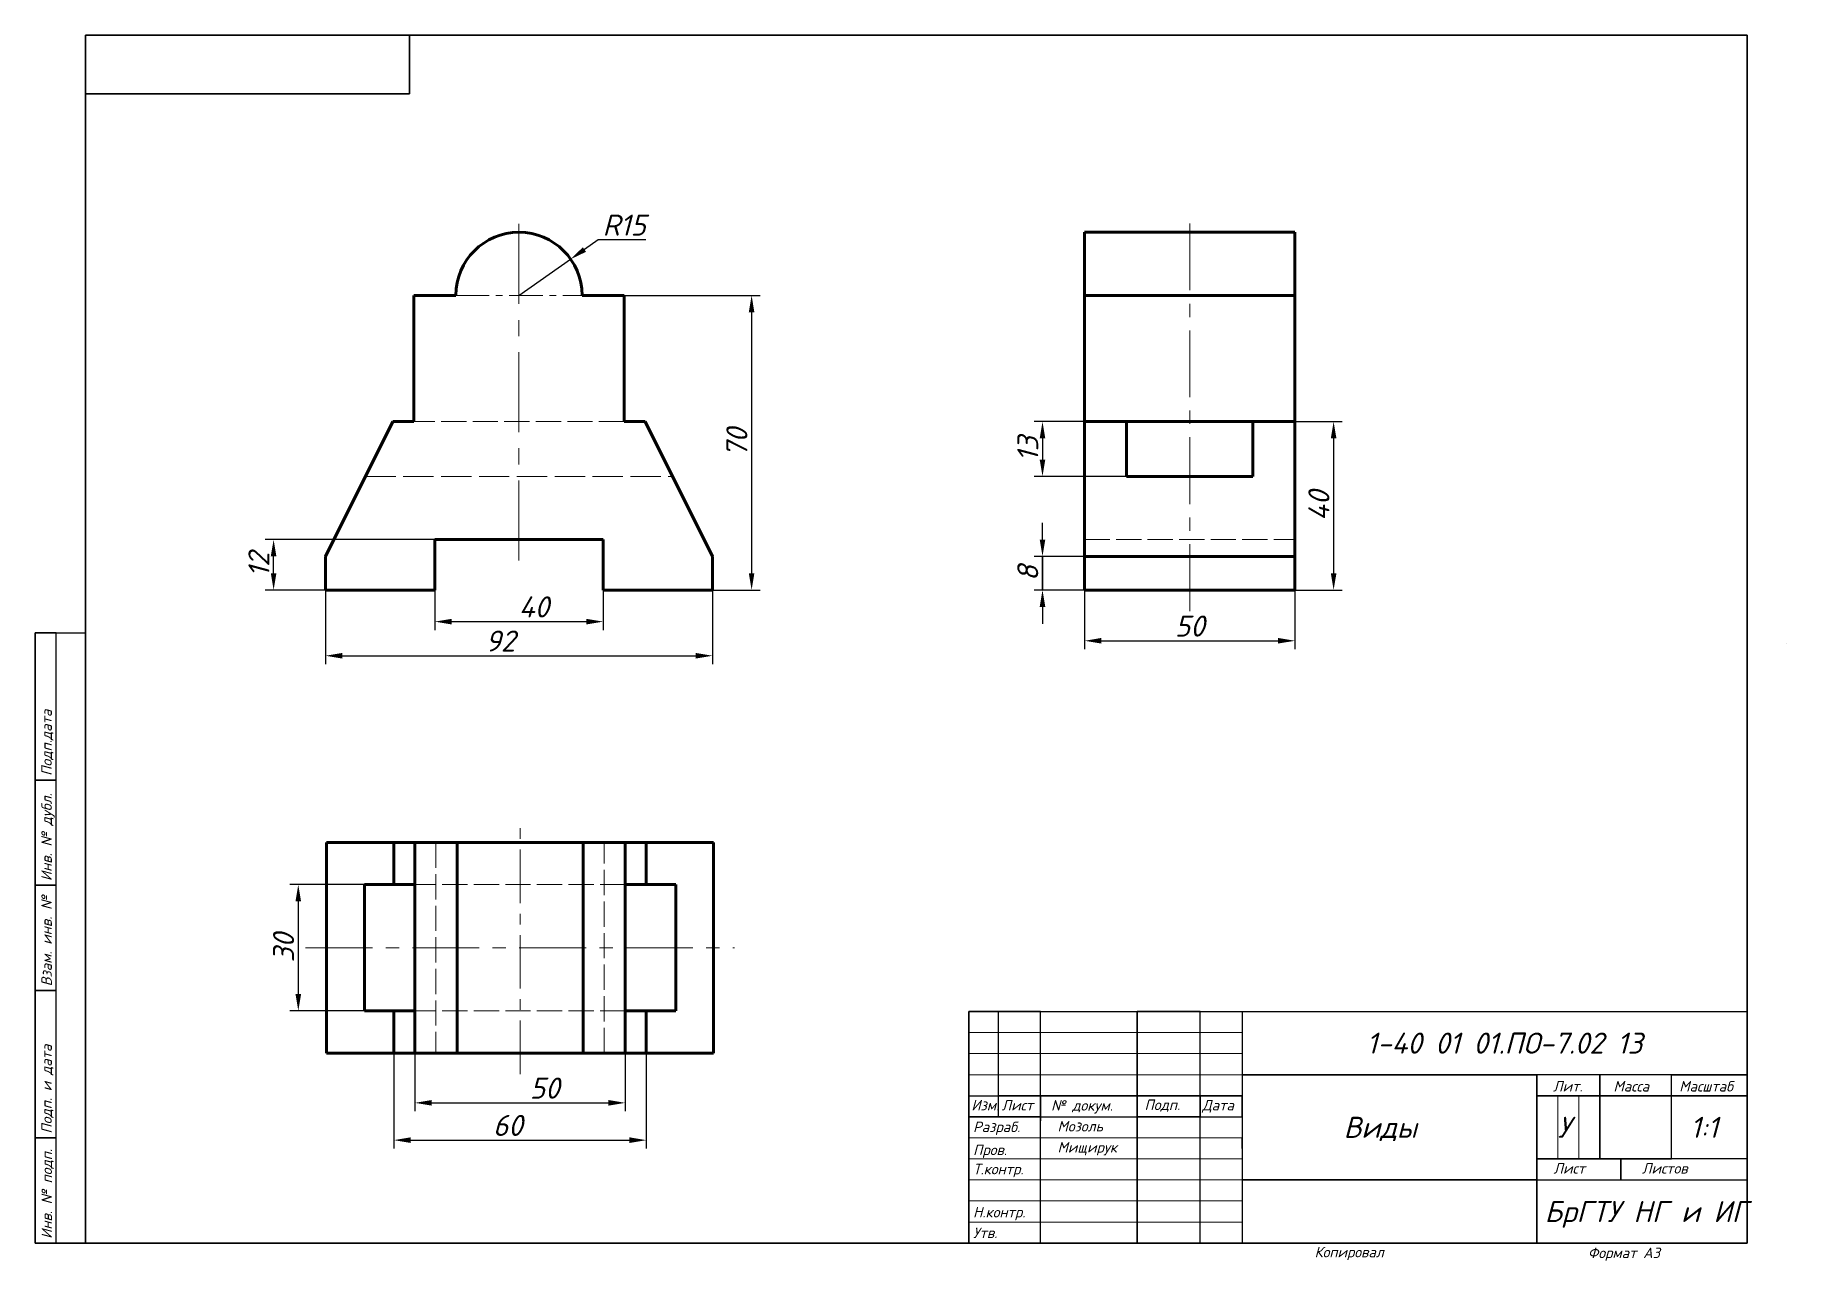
# Paper-space layout 'Лист3' of a CAD drawing. Header units: millimetres. Extents: x -247 to 169, y -127 to 164.
import ezdxf

# ---------------------------------------------------------------- set-up
doc = ezdxf.new("R2010")
doc.units = ezdxf.units.MM
doc.linetypes.add('ACAD_ISO02W100', pattern=[15, 12, -3])
doc.linetypes.add('осевая', pattern=[50.8, 31.75, -6.35, 6.35, -6.35])
doc.layers.add('MD_Видимые', color=7, linetype='Continuous', lineweight=50)
doc.styles.add('2.5мм', font='isocpeur.ttf', dxfattribs={"oblique": 15, "height": 2.5})
doc.styles.get("Standard").update_dxf_attribs({"font": 'isocpeur.ttf', "oblique": 15, "height": 5})
doc.dimstyles.get("Standard").update_dxf_attribs({"dimtxt": 5, "dimasz": 4, "dimexe": 2, "dimexo": 0, "dimgap": 1, "dimtad": 1, "dimtoh": 1, "dimdec": 0, "dimzin": 0, "dimdsep": 46, "dimtxsty": 'Standard', "dimcen": 0, "dimadec": 0, "dimazin": 0, "dimtfac": 1, "dimtdec": 0, "dimtmove": 0, "dimatfit": 3, "dimfxl": 1, "dimtolj": 1, "dimtzin": 0, "dimarcsym": 0})

# ---------------------------------------------------------------- blocks, each defined once
blk = doc.blocks.new('*D132')
at = {"color": 0, "lineweight": -2, "transparency": 16777216}
for p, q in [((-152, 32.62), (-152, 23.11)), ((-112, 32.62), (-112, 23.11)), ((-148, 25.11), (-116, 25.11))]:
    blk.add_line(p, q, dxfattribs=at)
at = {"color": 0, "transparency": 16777216}
for points in [[(-148, 25.77), (-148, 24.44), (-152, 25.11)], [(-116, 25.77), (-116, 24.44), (-112, 25.11)]]:
    blk.add_solid(points, dxfattribs=at)
at = {"layer": 'Defpoints', "color": 0, "transparency": 16777216}
for p in [(-152, 32.62), (-112, 32.62), (-112, 25.11)]:
    blk.add_point(p, dxfattribs=at)
at = {"color": 0, "lineweight": 13, "transparency": 16777216, "insert": (-128.46, 28.61), "char_height": 5, "attachment_point": 5}
blk.add_mtext('\\A1;40', dxfattribs=at)
blk = doc.blocks.new('*D133')
at = {"color": 0, "lineweight": -2, "transparency": 16777216}
for p, q in [((-152, 44.62), (-192.33, 44.62)), ((-190.33, 36.62), (-190.33, 40.62)), ((-178, 32.62), (-192.33, 32.62))]:
    blk.add_line(p, q, dxfattribs=at)
at = {"color": 0, "transparency": 16777216}
for points in [[(-191, 40.62), (-189.67, 40.62), (-190.33, 44.62)], [(-191, 36.62), (-189.67, 36.62), (-190.33, 32.62)]]:
    blk.add_solid(points, dxfattribs=at)
at = {"layer": 'Defpoints', "color": 0, "transparency": 16777216}
for p in [(-190.33, 44.62), (-152, 44.62), (-178, 32.62)]:
    blk.add_point(p, dxfattribs=at)
at = {"color": 0, "lineweight": 13, "transparency": 16777216, "insert": (-193.83, 38.62), "char_height": 5, "attachment_point": 5, "rotation": 90}
blk.add_mtext('\\A1;12', dxfattribs=at)
blk = doc.blocks.new('*D134')
at = {"color": 0, "lineweight": -2, "transparency": 16777216}
for p, q in [((-168.73, -37.38), (-186.46, -37.38)), ((-184.46, -41.38), (-184.46, -63.38)), ((-168.73, -67.38), (-186.46, -67.38))]:
    blk.add_line(p, q, dxfattribs=at)
at = {"color": 0, "transparency": 16777216}
for points in [[(-185.13, -41.38), (-183.8, -41.38), (-184.46, -37.38)], [(-185.13, -63.38), (-183.8, -63.38), (-184.46, -67.38)]]:
    blk.add_solid(points, dxfattribs=at)
at = {"layer": 'Defpoints', "color": 0, "transparency": 16777216}
for p in [(-168.73, -37.38), (-184.46, -67.38), (-168.73, -67.38)]:
    blk.add_point(p, dxfattribs=at)
at = {"color": 0, "lineweight": 13, "transparency": 16777216, "insert": (-187.96, -52.38), "char_height": 5, "attachment_point": 5, "rotation": 90}
blk.add_mtext('\\A1;30', dxfattribs=at)
blk = doc.blocks.new('*D135')
at = {"color": 0, "lineweight": -2, "transparency": 16777216}
for p, q in [((-156.73, -77.38), (-156.73, -91.22)), ((-106.73, -77.38), (-106.73, -91.22)), ((-152.73, -89.22), (-110.73, -89.22))]:
    blk.add_line(p, q, dxfattribs=at)
at = {"color": 0, "transparency": 16777216}
for points in [[(-152.73, -88.55), (-152.73, -89.88), (-156.73, -89.22)], [(-110.73, -88.55), (-110.73, -89.88), (-106.73, -89.22)]]:
    blk.add_solid(points, dxfattribs=at)
at = {"layer": 'Defpoints', "color": 0, "transparency": 16777216}
for p in [(-156.73, -77.38), (-106.73, -77.38), (-106.73, -89.22)]:
    blk.add_point(p, dxfattribs=at)
at = {"color": 0, "lineweight": 13, "transparency": 16777216, "insert": (-125.9, -85.72), "char_height": 5, "attachment_point": 5}
blk.add_mtext('\\A1;50', dxfattribs=at)
blk = doc.blocks.new('*D136')
at = {"color": 0, "lineweight": -2, "transparency": 16777216}
for p, q in [((-161.73, -77.38), (-161.73, -100.08)), ((-101.73, -77.38), (-101.73, -100.08)), ((-157.73, -98.08), (-105.73, -98.08))]:
    blk.add_line(p, q, dxfattribs=at)
at = {"color": 0, "transparency": 16777216}
for points in [[(-157.73, -97.41), (-157.73, -98.75), (-161.73, -98.08)], [(-105.73, -97.41), (-105.73, -98.75), (-101.73, -98.08)]]:
    blk.add_solid(points, dxfattribs=at)
at = {"layer": 'Defpoints', "color": 0, "transparency": 16777216}
for p in [(-161.73, -77.38), (-101.73, -77.38), (-101.73, -98.08)]:
    blk.add_point(p, dxfattribs=at)
at = {"color": 0, "lineweight": 13, "transparency": 16777216, "insert": (-134.67, -94.58), "char_height": 5, "attachment_point": 5}
blk.add_mtext('\\A1;60', dxfattribs=at)
blk = doc.blocks.new('*D137')
at = {"color": 0, "lineweight": -2, "transparency": 16777216}
for p, q in [((-113.16, 115.81), (-116.44, 113.52)), ((-101.82, 115.81), (-113.16, 115.81)), ((-132, 102.62), (-119.72, 111.22))]:
    blk.add_line(p, q, dxfattribs=at)
blk.add_solid([(-116.82, 114.06), (-116.06, 112.97), (-119.72, 111.22)], dxfattribs=at)
at = {"layer": 'Defpoints', "color": 0, "lineweight": -2, "transparency": 16777216}
for p in [(-119.72, 111.22), (-132, 102.62)]:
    blk.add_point(p, dxfattribs=at)
at = {"color": 0, "lineweight": 13, "transparency": 16777216, "insert": (-106.99, 119.31), "char_height": 5, "attachment_point": 5}
blk.add_mtext('\\A1;R15', dxfattribs=at)
blk = doc.blocks.new('*D138')
at = {"color": 0, "lineweight": -2, "transparency": 16777216}
for p, q in [((-107, 102.62), (-74.7, 102.62)), ((-76.7, 98.62), (-76.7, 36.62)), ((-86, 32.62), (-74.7, 32.62))]:
    blk.add_line(p, q, dxfattribs=at)
at = {"color": 0, "transparency": 16777216}
for points in [[(-77.37, 98.62), (-76.04, 98.62), (-76.7, 102.62)], [(-77.37, 36.62), (-76.04, 36.62), (-76.7, 32.62)]]:
    blk.add_solid(points, dxfattribs=at)
at = {"layer": 'Defpoints', "color": 0, "transparency": 16777216}
for p in [(-107, 102.62), (-86, 32.62), (-76.7, 32.62)]:
    blk.add_point(p, dxfattribs=at)
at = {"color": 0, "lineweight": 13, "transparency": 16777216, "insert": (-80.2, 67.62), "char_height": 5, "attachment_point": 5, "rotation": 90}
blk.add_mtext('\\A1;70', dxfattribs=at)
blk = doc.blocks.new('*D139')
at = {"color": 0, "lineweight": -2, "transparency": 16777216}
for p, q in [((2.45, 32.62), (2.45, 18.56)), ((52.45, 32.62), (52.45, 18.56)), ((6.45, 20.56), (48.45, 20.56))]:
    blk.add_line(p, q, dxfattribs=at)
at = {"color": 0, "transparency": 16777216}
for points in [[(6.45, 21.23), (6.45, 19.9), (2.45, 20.56)], [(48.45, 21.23), (48.45, 19.9), (52.45, 20.56)]]:
    blk.add_solid(points, dxfattribs=at)
at = {"layer": 'Defpoints', "color": 0, "transparency": 16777216}
for p in [(2.45, 32.62), (52.45, 32.62), (52.45, 20.56)]:
    blk.add_point(p, dxfattribs=at)
at = {"color": 0, "lineweight": 13, "transparency": 16777216, "insert": (27.45, 24.06), "char_height": 5, "attachment_point": 5}
blk.add_mtext('\\A1;50', dxfattribs=at)
blk = doc.blocks.new('*D140')
at = {"color": 0, "lineweight": -2, "transparency": 16777216}
for p, q in [((52.45, 72.62), (63.66, 72.62)), ((61.66, 68.62), (61.66, 36.62)), ((52.45, 32.62), (63.66, 32.62))]:
    blk.add_line(p, q, dxfattribs=at)
at = {"color": 0, "transparency": 16777216}
for points in [[(60.99, 68.62), (62.33, 68.62), (61.66, 72.62)], [(60.99, 36.62), (62.33, 36.62), (61.66, 32.62)]]:
    blk.add_solid(points, dxfattribs=at)
at = {"layer": 'Defpoints', "color": 0, "transparency": 16777216}
for p in [(52.45, 72.62), (52.45, 32.62), (61.66, 32.62)]:
    blk.add_point(p, dxfattribs=at)
at = {"color": 0, "lineweight": 13, "transparency": 16777216, "insert": (58.16, 52.62), "char_height": 5, "attachment_point": 5, "rotation": 90}
blk.add_mtext('\\A1;40', dxfattribs=at)
blk = doc.blocks.new('*D141')
at = {"color": 0, "lineweight": -2, "transparency": 16777216}
for p, q in [((2.45, 72.62), (-9.55, 72.62)), ((-7.55, 68.62), (-7.55, 63.62)), ((12.45, 59.62), (-9.55, 59.62))]:
    blk.add_line(p, q, dxfattribs=at)
at = {"color": 0, "transparency": 16777216}
for points in [[(-8.22, 68.62), (-6.88, 68.62), (-7.55, 72.62)], [(-8.22, 63.62), (-6.88, 63.62), (-7.55, 59.62)]]:
    blk.add_solid(points, dxfattribs=at)
at = {"layer": 'Defpoints', "color": 0, "transparency": 16777216}
for p in [(2.45, 72.62), (-7.55, 59.62), (12.45, 59.62)]:
    blk.add_point(p, dxfattribs=at)
at = {"color": 0, "lineweight": 13, "transparency": 16777216, "insert": (-11.05, 66.12), "char_height": 5, "attachment_point": 5, "rotation": 90}
blk.add_mtext('\\A1;13', dxfattribs=at)
blk = doc.blocks.new('*D142')
at = {"color": 0, "lineweight": -2, "transparency": 16777216}
for p, q in [((-7.55, 44.62), (-7.55, 48.62)), ((2.45, 40.62), (-9.55, 40.62)), ((-7.55, 40.62), (-7.55, 32.62)), ((2.45, 32.62), (-9.55, 32.62)), ((-7.55, 28.62), (-7.55, 24.62))]:
    blk.add_line(p, q, dxfattribs=at)
at = {"color": 0, "transparency": 16777216}
for points in [[(-8.22, 44.62), (-6.88, 44.62), (-7.55, 40.62)], [(-8.22, 28.62), (-6.88, 28.62), (-7.55, 32.62)]]:
    blk.add_solid(points, dxfattribs=at)
at = {"layer": 'Defpoints', "color": 0, "transparency": 16777216}
for p in [(2.45, 40.62), (-7.55, 32.62), (2.45, 32.62)]:
    blk.add_point(p, dxfattribs=at)
at = {"color": 0, "lineweight": 13, "transparency": 16777216, "insert": (-11.05, 36.62), "char_height": 5, "attachment_point": 5, "rotation": 90}
blk.add_mtext('\\A1;8', dxfattribs=at)
blk = doc.blocks.new('*D143')
at = {"layer": 'Defpoints', "color": 0, "transparency": 16777216}
for p in [(-178, 32.62), (-86, 32.62), (-86, 17)]:
    blk.add_point(p, dxfattribs=at)
at = {"layer": 'MD_Видимые', "color": 0, "lineweight": -2, "transparency": 16777216}
for p, q in [((-178, 32.62), (-178, 15)), ((-86, 32.62), (-86, 15)), ((-174, 17), (-90, 17))]:
    blk.add_line(p, q, dxfattribs=at)
at = {"layer": 'MD_Видимые', "color": 0, "transparency": 16777216}
for points in [[(-174, 17.67), (-174, 16.34), (-178, 17)], [(-90, 17.67), (-90, 16.34), (-86, 17)]]:
    blk.add_solid(points, dxfattribs=at)
at = {"layer": 'MD_Видимые', "color": 0, "lineweight": 13, "transparency": 16777216, "insert": (-136.44, 20.5), "char_height": 5, "attachment_point": 5}
blk.add_mtext('\\A1;92', dxfattribs=at)

psp = doc.layouts.new('Лист3')

# ---------------------------------------------------------------- linework, layer by layer
at = {"linetype": 'осевая', "lineweight": 13, "ltscale": 0.6}
psp.add_line((-132, 39.62), (-132, 122.62), dxfattribs=at)
at = {"linetype": 'осевая', "lineweight": 13, "ltscale": 0.5}
for p, q in [((27.45, 27.62), (27.45, 122.62)), ((-182.73, -52.38), (-80.73, -52.38))]:
    psp.add_line(p, q, dxfattribs=at)
at = {"lineweight": 60}
for p, q in [((2.45, 32.62), (2.45, 117.62)), ((2.45, 117.62), (52.45, 117.62)), ((52.45, 117.62), (52.45, 32.62)), ((-157, 72.62), (-157, 102.62)), ((-157, 102.62), (-147, 102.62)), ((-117, 102.62), (-107, 102.62)), ((-107, 102.62), (-107, 72.62)), ((52.45, 102.62), (2.45, 102.62)), ((-178, 40.62), (-162, 72.62)), ((-162, 72.62), (-157, 72.62)), ((-107, 72.62), (-102, 72.62)), ((-102, 72.62), (-86, 40.62)), ((2.45, 72.62), (12.45, 72.62)), ((12.45, 72.62), (12.45, 59.62)), ((42.45, 59.62), (42.45, 72.62)), ((42.45, 72.62), (52.45, 72.62)), ((12.45, 59.62), (42.45, 59.62)), ((-152, 32.62), (-152, 44.62)), ((-152, 44.62), (-112, 44.62)), ((-112, 44.62), (-112, 32.62)), ((-178, 40.62), (-178, 32.62)), ((-86, 32.62), (-86, 40.62)), ((2.45, 40.62), (52.45, 40.62)), ((-178, 32.62), (-152, 32.62)), ((-112, 32.62), (-86, 32.62)), ((52.45, 32.62), (2.45, 32.62)), ((-177.73, -27.38), (-85.73, -27.38)), ((-177.73, -77.38), (-177.73, -27.38)), ((-161.73, -37.38), (-161.73, -27.38)), ((-156.73, -27.38), (-156.73, -77.38)), ((-146.73, -27.38), (-146.73, -77.38)), ((-116.73, -77.38), (-116.73, -27.38)), ((-106.73, -77.38), (-106.73, -27.38)), ((-101.73, -27.38), (-101.73, -37.38)), ((-85.73, -27.38), (-85.73, -77.38)), ((-156.73, -37.38), (-168.73, -37.38)), ((-168.73, -37.38), (-168.73, -67.38)), ((-106.73, -37.38), (-94.73, -37.38)), ((-94.73, -37.38), (-94.73, -67.38)), ((-168.73, -67.38), (-156.73, -67.38)), ((-161.73, -77.38), (-161.73, -67.38)), ((-94.73, -67.38), (-106.73, -67.38)), ((-101.73, -67.38), (-101.73, -77.38)), ((-85.73, -77.38), (-177.73, -77.38))]:
    psp.add_line(p, q, dxfattribs=at)
for p, q in [((-157, 102.62), (-147, 102.62)), ((-7.55, 32.62), (-7.55, 40.62)), ((169.2, 19.95), (169.2, 19.95)), ((-161.73, -27.38), (-101.73, -27.38)), ((-106.73, -27.38), (-156.73, -27.38)), ((-111.73, -27.38), (-151.73, -27.38)), ((39.95, -72.53), (39.95, -77.53)), ((-156.73, -77.38), (-161.73, -77.38)), ((39.95, -82.53), (39.95, -92.53)), ((109.95, -90.03), (109.95, -85.03)), ((109.95, -85.03), (109.95, -90.03)), ((39.95, -92.53), (39.95, -90.03)), ((39.95, -90.03), (39.95, -92.53)), ((109.95, -87.53), (109.95, -92.53)), ((-8.05, -92.53), (-8.05, -93.53)), ((109.95, -97.53), (109.95, -92.53)), ((109.95, -92.53), (109.95, -102.53)), ((109.95, -92.53), (109.95, -97.53)), ((-8.05, -97.53), (-8.05, -96.03)), ((39.95, -100.03), (39.95, -97.53)), ((39.95, -97.53), (39.95, -100.03)), ((109.95, -105.03), (109.95, -100.03)), ((109.95, -100.03), (109.95, -105.03)), ((109.95, -107.53), (109.95, -106.19))]:
    psp.add_line(p, q)
at = {"linetype": 'осевая', "lineweight": 13, "ltscale": 0.25}
psp.add_line((-147, 102.62), (-117, 102.62), dxfattribs=at)
at = {"linetype": 'ACAD_ISO02W100', "lineweight": 13, "ltscale": 0.5}
for p, q in [((-107, 72.62), (-157, 72.62)), ((2.45, 44.62), (52.45, 44.62)), ((-151.73, -27.38), (-151.73, -77.38)), ((-111.73, -77.38), (-111.73, -27.38)), ((-106.73, -37.38), (-156.73, -37.38)), ((-106.73, -67.38), (-156.73, -67.38))]:
    psp.add_line(p, q, dxfattribs=at)
at = {"linetype": 'ACAD_ISO02W100', "lineweight": 13, "ltscale": 0.6}
psp.add_line((-168.5, 59.62), (-95.5, 59.62), dxfattribs=at)
at = {"linetype": 'осевая', "lineweight": 13, "ltscale": 0.4}
psp.add_line((-131.73, -82.38), (-131.73, -22.38), dxfattribs=at)
at = {"lineweight": 40}
psp.add_line((-116.73, -27.38), (-146.73, -27.38), dxfattribs=at)
at = {"lineweight": 13}
for p, q in [((-25.05, -72.53), (39.95, -72.53)), ((39.95, -77.53), (-25.05, -77.53))]:
    psp.add_line(p, q, dxfattribs=at)
psp.add_lwpolyline([(-235.05, -122.53), (159.95, -122.53), (159.95, 164.47), (-235.05, 164.47)], close=True)
for points in [[(-235.05, 164.47), (-235.05, 150.47)], [(-235.05, 150.47), (-228.05, 150.47), (-158.05, 150.47), (-158.05, 164.47)], [(-247.05, -122.53), (-242.05, -122.53), (-242.05, 22.47)], [(-247.05, -37.53), (-242.05, -37.53), (-242.05, -12.53), (-247.05, -12.53)], [(159.95, -122.53), (159.95, -102.53), (159.95, -33.04)], [(-247.05, -62.53), (-242.05, -62.53)], [(159.95, -67.53), (159.95, -82.53), (39.95, -82.53)], [(159.95, -122.53), (159.95, -67.53)], [(-25.05, -82.53), (-25.05, -87.53), (39.95, -87.53)], [(-25.05, -87.53), (-25.05, -92.53), (39.95, -92.53)], [(-247.05, -97.53), (-242.05, -97.53)]]:
    psp.add_lwpolyline(points)
at = {"lineweight": 30}
psp.add_lwpolyline([(-235.05, -122.53), (-247.05, -122.53), (-247.05, 22.47), (-235.05, 22.47)], dxfattribs=at)
psp.add_lwpolyline([(159.95, -122.53), (-25.05, -122.53), (-25.05, -67.53), (159.95, -67.53)], close=True, dxfattribs=at)
at = {"lineweight": 25}
for points in [[(-25.05, -122.53), (-8.05, -122.53), (-8.05, -67.53)], [(-25.05, -122.53), (14.95, -122.53), (14.95, -67.53)], [(-25.05, -67.53), (-18.05, -67.53), (-18.05, -92.53)], [(-25.05, -67.53), (-25.05, -122.53), (-25.05, -67.53)], [(14.95, -122.53), (29.95, -122.53), (29.95, -67.53)], [(-25.05, -122.53), (109.95, -122.53), (109.95, -82.53)], [(124.95, -102.53), (124.95, -102.53), (124.95, -82.53)], [(141.95, -102.53), (141.95, -87.53), (141.95, -82.53)], [(-25.05, -92.53), (39.95, -92.53), (39.95, -87.53), (-18.05, -87.53), (-18.05, -92.53), (-25.05, -92.53), (-25.05, -87.53), (-18.05, -87.53)], [(159.95, -102.53), (159.95, -87.53), (109.95, -87.53)], [(159.95, -107.53), (159.95, -102.53), (109.95, -102.53)], [(109.95, -107.53), (129.95, -107.53), (129.95, -102.53)], [(39.95, -107.53), (109.95, -107.53), (159.95, -107.53)]]:
    psp.add_lwpolyline(points, dxfattribs=at)
at = {"lineweight": 15}
psp.add_lwpolyline([(39.95, -67.53), (39.95, -122.53)], dxfattribs=at)
at = {"lineweight": 13}
for points in [[(39.95, -82.53), (-25.05, -82.53)], [(-25.05, -92.53), (-25.05, -97.53), (39.95, -97.53)], [(-25.05, -97.53), (-25.05, -102.53), (39.95, -102.53)], [(159.95, -107.53), (39.95, -107.53), (-25.05, -107.53)], [(-25.05, -122.53), (-25.05, -117.53), (39.95, -117.53), (-25.05, -117.53), (-25.05, -112.53), (39.95, -112.53)]]:
    psp.add_lwpolyline(points, dxfattribs=at)
at = {"lineweight": 60}
psp.add_arc((-132, 102.62), 15, 0, 180, dxfattribs=at)
at = {"layer": 'MD_Видимые', "lineweight": 60}
psp.add_line((12.45, 72.62), (42.45, 72.62), dxfattribs=at)
at = {"layer": 'MD_Видимые', "lineweight": 13}
for p, q in [((114.95, -102.53), (114.95, -87.53)), ((119.95, -102.53), (119.95, -87.53))]:
    psp.add_line(p, q, dxfattribs=at)
at = {"layer": 'MD_Видимые', "lineweight": 30}
for points in [[(-247.05, -122.53), (-242.05, -122.53), (-242.05, 22.47), (-247.05, 22.47), (-247.05, -12.53), (-242.05, -12.53), (-247.05, -12.53), (-247.05, -37.53), (-242.05, -37.53), (-247.05, -37.53), (-247.05, -62.53), (-242.05, -62.53), (-247.05, -62.53), (-247.05, -97.53), (-242.05, -97.53), (-247.05, -97.53), (-247.05, -122.53), (-235.05, -122.53), (-235.05, 164.47), (-158.05, 164.47), (-158.05, 150.47), (-235.05, 150.47), (-235.05, 164.47), (159.95, 164.47), (159.95, -122.53), (-235.05, -122.53)], [(-25.05, -122.53), (-25.05, -67.53), (39.95, -67.53), (39.95, -122.53), (29.95, -122.53), (29.95, -67.53), (14.95, -67.53), (14.95, -122.53), (-8.05, -122.53), (-8.05, -67.53), (-25.05, -67.53), (-25.05, -122.53), (-8.05, -122.53)], [(-18.05, -67.53), (-18.05, -92.53), (-25.05, -92.53), (-25.05, -87.53), (-18.05, -87.53), (-8.05, -87.53), (-8.05, -92.53), (-18.05, -92.53), (14.95, -92.53), (14.95, -87.53), (-8.05, -87.53), (29.95, -87.53), (29.95, -92.53), (14.95, -92.53), (39.95, -92.53), (39.95, -87.53), (29.95, -87.53)], [(39.95, -82.53), (109.95, -82.53), (109.95, -107.53), (39.95, -107.53), (109.95, -107.53), (109.95, -122.53), (109.95, -107.53), (159.95, -107.53), (159.95, -102.53), (109.95, -102.53), (129.95, -102.53), (129.95, -107.53), (129.95, -102.53), (141.95, -102.53), (141.95, -82.53), (159.95, -82.53), (109.95, -82.53), (109.95, -87.53), (159.95, -87.53), (124.95, -87.53), (124.95, -82.53), (124.95, -102.53), (109.95, -102.53)]]:
    psp.add_lwpolyline(points, dxfattribs=at)

# ---------------------------------------------------------------- texts
at = {"style": '2.5мм', "oblique": 15}
for s, p in [('Подп.дата', (-243.05, -11.53)), ('Инв. № дубл.', (-243.05, -36.53)), ('Взам. инв. №', (-243.05, -61.53)), ('Подп. и дата', (-243.05, -96.53)), ('Инв. № подп.', (-243.01, -121.53))]:
    psp.add_text(s, height=2.5, rotation=90, dxfattribs=at).set_placement(p)
for s, p in [('Изм.', (-24.46, -91.01)), ('Лист', (-17.28, -91.03))]:
    psp.add_text(s, height=2.5, dxfattribs=at).set_placement(p)
at = {"char_height": 5, "attachment_point": 1}
for s, width, insert in [('1-40 01 01.ПО-7.02 13', 120, (69.51, -72.53)), ('      Виды', 70, (44.95, -92.53)), ('У', 5, (114.95, -92.53)), ('1:1', 18, (146.42, -92.53)), ('БрГТУ НГ и ИГ', 55, (111.83, -112.53))]:
    psp.add_mtext_dynamic_manual_height_columns(s, width=width, gutter_width=25, heights=[0], dxfattribs=dict(at, insert=insert))
at = {"char_height": 2.5, "attachment_point": 1, "style": '2.5мм'}
for s, width, heights, insert in [('Лит.', 15, [0], (113.81, -84.03)), ('Масса', 17, [0], (128.18, -84.03)), ('Масштаб', 18, [0], (143.82, -84.03)), ('\\pxi-3,l4,t3;№^Iдокум.', 23, [2.41], (-8, -88.57)), ('Подп.', 15, [0], (16.7, -88.43)), ('Разраб.', 17, [0], (-24.05, -93.67)), ('Мозоль', 23, [0], (-3.98, -93.53)), ('Пров.', 17, [0], (-24.05, -99.14)), ('Мищирук', 23, [0], (-3.98, -98.53)), ('Т.контр.', 16, [0], (-24.05, -103.7)), ('Лист', 20, [0], (113.92, -103.53)), ('Листов', 30, [0], (134.95, -103.53)), ('Н.контр.', 16, [0], (-24.05, -113.94)), ('Утв.', 16, [0], (-24.05, -118.85))]:
    psp.add_mtext_dynamic_manual_height_columns(s, width=width, gutter_width=12.5, heights=heights, dxfattribs=dict(at, insert=insert))
at = {"insert": (30.42, -88.52), "char_height": 2.5, "attachment_point": 1, "style": '2.5мм'}
psp.add_mtext('Дата', dxfattribs=at)
at = {"layer": 'MD_Видимые', "char_height": 2.5, "attachment_point": 1, "style": '2.5мм'}
for s, width, insert in [('Копировал', 19.9242, (57.13, -123.42)), ('Формат А3', 48.1256, (122.12, -123.6))]:
    psp.add_mtext_dynamic_manual_height_columns(s, width=width, gutter_width=12.5, heights=[0], dxfattribs=dict(at, insert=insert))

# ---------------------------------------------------------------- dimensions: what is measured, and where the dimension line sits
at = {"lineweight": 13}
dim = psp.add_radius_dim(center=(-132, 102.62), mpoint=(-119.72, 111.22), dimstyle='Standard', dxfattribs=at)
dim.commit()
dim.dimension.update_dxf_attribs({"geometry": '*D137', "text_midpoint": (-106.99, 119.31)})
for base, p1, p2, picture, middle in [((-76.7, 32.62), (-107, 102.62), (-86, 32.62), '*D138', (-80.2, 67.62)), ((-7.55, 59.62), (2.45, 72.62), (12.45, 59.62), '*D141', (-11.05, 66.12)), ((61.66, 32.62), (52.45, 72.62), (52.45, 32.62), '*D140', (58.16, 52.62)), ((-7.55, 32.62), (2.45, 40.62), (2.45, 32.62), '*D142', (-11.05, 36.62)), ((-190.33, 44.62), (-178, 32.62), (-152, 44.62), '*D133', (-193.83, 38.62)), ((-184.46, -67.38), (-168.73, -37.38), (-168.73, -67.38), '*D134', (-187.96, -52.38))]:
    dim = psp.add_linear_dim(base=base, p1=p1, p2=p2, angle=90, dimstyle='Standard', dxfattribs=at)
    dim.commit()
    dim.dimension.update_dxf_attribs({"geometry": picture, "text_midpoint": middle})
for base, p1, p2, picture, middle in [((-112, 25.11), (-152, 32.62), (-112, 32.62), '*D132', (-128.46, 25.11)), ((-101.73, -98.08), (-161.73, -77.38), (-101.73, -77.38), '*D136', (-134.67, -98.08)), ((-106.73, -89.22), (-156.73, -77.38), (-106.73, -77.38), '*D135', (-125.9, -89.22))]:
    dim = psp.add_linear_dim(base=base, p1=p1, p2=p2, dimstyle='Standard', dxfattribs=at)
    dim.commit()
    dim.dimension.update_dxf_attribs({"geometry": picture, "text_midpoint": middle, "dimtype": 160})
dim = psp.add_linear_dim(base=(52.45, 20.56), p1=(2.45, 32.62), p2=(52.45, 32.62), dimstyle='Standard', dxfattribs=at)
dim.commit()
dim.dimension.update_dxf_attribs({"geometry": '*D139', "text_midpoint": (27.45, 24.06)})
at = {"layer": 'MD_Видимые', "lineweight": 13}
dim = psp.add_linear_dim(base=(-86, 17), p1=(-178, 32.62), p2=(-86, 32.62), dimstyle='Standard', dxfattribs=at)
dim.commit()
dim.dimension.update_dxf_attribs({"geometry": '*D143', "text_midpoint": (-136.44, 17), "dimtype": 160})

doc.saveas('drawing.dxf')
